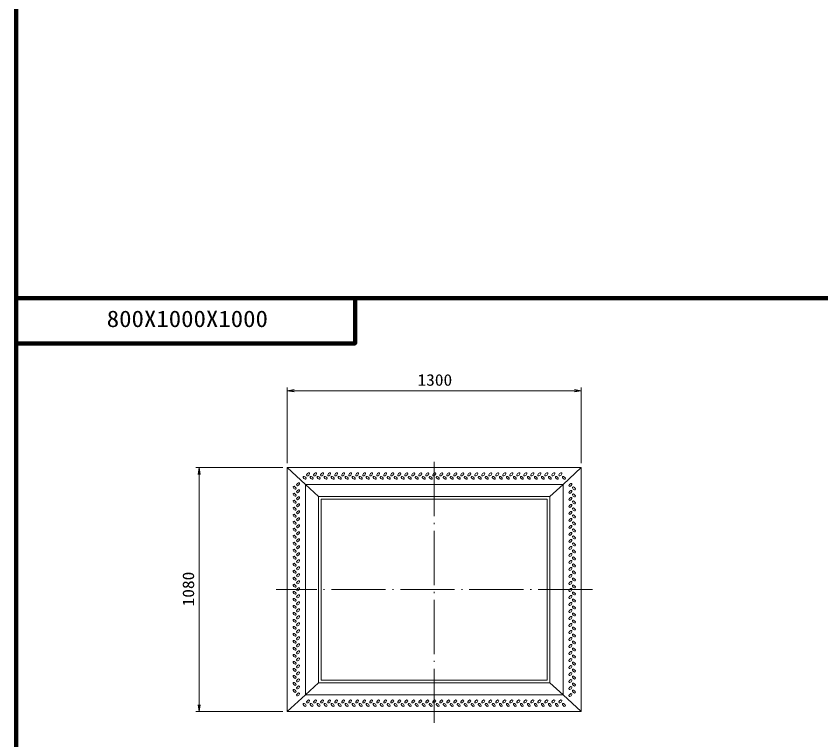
# Model space of a CAD drawing. Units: millimetres, scale not verified. Extents: x -8410 to 41710, y -74801 to 5940.
# Drawn here: x 8410 to 11971, y -65645 to -62442 of the extents above; entities that cross this region are included whole.
import ezdxf
from ezdxf.enums import TextEntityAlignment as Align

# ---------------------------------------------------------------- set-up
doc = ezdxf.new("R2010")
doc.units = ezdxf.units.MM
doc.header["$LTSCALE"] = 20
doc.linetypes.add('LONG_DASHED_DOTTED', pattern=[15.25, 12, -1.5, 0.25, -1.5])
for name, color, linetype, lineweight in [('0-0_グループ[0](0)-D-BMK(0)', 2, 'LONG_DASHED_DOTTED', 13), ('0-1_グループ[0](0)-D-STR(1)', 1, 'Continuous', 13), ('0-2_グループ[0](0)-D-STR-DIM(2)', 7, 'Continuous', 13), ('0-5_グループ[0](0)-D-TTL(5)', 2, 'Continuous', 140)]:
    doc.layers.add(name, color=color, linetype=linetype, lineweight=lineweight)
doc.layers.add('0-6_グループ[0](0)-D-TTL-TXT(6)', color=7, linetype='Continuous')
doc.styles.add('ＭＳ ゴシック', font='')
doc.styles.get('ＭＳ ゴシック').set_extended_font_data('MS Gothic')

msp = doc.modelspace()

# ---------------------------------------------------------------- linework, layer by layer
at = {"layer": '0-0_グループ[0](0)-D-BMK(0)'}
for p, q in [((10260, -65570), (10260, -64390)), ((10960, -64980), (9560, -64980))]:
    msp.add_line(p, q, dxfattribs=at)
at = {"layer": '0-1_グループ[0](0)-D-STR(1)'}
for p, q in [((9610, -64440), (10910, -64440)), ((9610, -65520), (9610, -64440)), ((10910, -64440), (10910, -65520)), ((9690, -64515), (10830, -64515)), ((9690, -65445), (9690, -64515)), ((10830, -64515), (10830, -65445)), ((9748, -64568), (10772, -64568)), ((9748, -65392), (9748, -64568)), ((9760, -64580), (10760, -64580)), ((9760, -65380), (9760, -64580)), ((10760, -64580), (10760, -65380)), ((10772, -64568), (10772, -65392)), ((10772, -65392), (9748, -65392)), ((10760, -65380), (9760, -65380)), ((10830, -65445), (9690, -65445)), ((10910, -65520), (9610, -65520))]:
    msp.add_line(p, q, dxfattribs=at)
for points in [[(9610, -64440), (9690, -64515), (9748, -64568)], [(10910, -64440), (10830, -64515), (10772, -64568)], [(9610, -65520), (9690, -65445), (9748, -65392)], [(10910, -65520), (10830, -65445), (10772, -65392)]]:
    msp.add_lwpolyline(points, dxfattribs=at)
for centre, major_axis in [((9686.5, -64485.25), (6.01, -6.01)), ((9702, -64469.75), (-6.01, -6.01)), ((9717.5, -64485.25), (6.01, -6.01)), ((9733, -64469.75), (-6.01, -6.01)), ((9748.5, -64485.25), (6.01, -6.01)), ((9764, -64469.75), (-6.01, -6.01)), ((9779.5, -64485.25), (6.01, -6.01)), ((9795, -64469.75), (-6.01, -6.01)), ((9810.5, -64485.25), (6.01, -6.01)), ((9826, -64469.75), (-6.01, -6.01)), ((9841.5, -64485.25), (6.01, -6.01)), ((9857, -64469.75), (-6.01, -6.01)), ((9872.5, -64485.25), (6.01, -6.01)), ((9888, -64469.75), (-6.01, -6.01)), ((9903.5, -64485.25), (6.01, -6.01)), ((9919, -64469.75), (-6.01, -6.01)), ((9934.5, -64485.25), (6.01, -6.01)), ((9950, -64469.75), (-6.01, -6.01)), ((9965.5, -64485.25), (6.01, -6.01)), ((9981, -64469.75), (-6.01, -6.01)), ((9996.5, -64485.25), (6.01, -6.01)), ((10012, -64469.75), (-6.01, -6.01)), ((10027.5, -64485.25), (6.01, -6.01)), ((10043, -64469.75), (-6.01, -6.01)), ((10058.5, -64485.25), (6.01, -6.01)), ((10074, -64469.75), (-6.01, -6.01)), ((10089.5, -64485.25), (6.01, -6.01)), ((10105, -64469.75), (-6.01, -6.01)), ((10120.5, -64485.25), (6.01, -6.01)), ((10136, -64469.75), (-6.01, -6.01)), ((10151.5, -64485.25), (6.01, -6.01)), ((10167, -64469.75), (-6.01, -6.01)), ((10182.5, -64485.25), (6.01, -6.01)), ((10198, -64469.75), (-6.01, -6.01)), ((10213.5, -64485.25), (6.01, -6.01)), ((10229, -64469.75), (-6.01, -6.01)), ((10244.5, -64485.25), (6.01, -6.01)), ((10260, -64469.75), (-6.01, -6.01)), ((10275.5, -64485.25), (6.01, -6.01)), ((10291, -64469.75), (-6.01, -6.01)), ((10306.5, -64485.25), (6.01, -6.01)), ((10322, -64469.75), (-6.01, -6.01)), ((10337.5, -64485.25), (6.01, -6.01)), ((10353, -64469.75), (-6.01, -6.01)), ((10368.5, -64485.25), (6.01, -6.01)), ((10384, -64469.75), (-6.01, -6.01)), ((10399.5, -64485.25), (6.01, -6.01)), ((10415, -64469.75), (-6.01, -6.01)), ((10430.5, -64485.25), (6.01, -6.01)), ((10446, -64469.75), (-6.01, -6.01)), ((10461.5, -64485.25), (6.01, -6.01)), ((10477, -64469.75), (-6.01, -6.01)), ((10492.5, -64485.25), (6.01, -6.01)), ((10508, -64469.75), (-6.01, -6.01)), ((10523.5, -64485.25), (6.01, -6.01)), ((10539, -64469.75), (-6.01, -6.01)), ((10554.5, -64485.25), (6.01, -6.01)), ((10570, -64469.75), (-6.01, -6.01)), ((10585.5, -64485.25), (6.01, -6.01)), ((10601, -64469.75), (-6.01, -6.01)), ((10616.5, -64485.25), (6.01, -6.01)), ((10632, -64469.75), (-6.01, -6.01)), ((10647.5, -64485.25), (6.01, -6.01)), ((10663, -64469.75), (-6.01, -6.01)), ((10678.5, -64485.25), (6.01, -6.01)), ((10694, -64469.75), (-6.01, -6.01)), ((10709.5, -64485.25), (6.01, -6.01)), ((10725, -64469.75), (-6.01, -6.01)), ((10740.5, -64485.25), (6.01, -6.01)), ((10756, -64469.75), (-6.01, -6.01)), ((10771.5, -64485.25), (6.01, -6.01)), ((10787, -64469.75), (-6.01, -6.01)), ((10802.5, -64485.25), (6.01, -6.01)), ((10818, -64469.75), (-6.01, -6.01)), ((10833.5, -64485.25), (6.01, -6.01)), ((9657.53, -64513.5), (6.01, 6.01)), ((10862.36, -64516.39), (-6.01, -6.01)), ((9642.03, -64529), (6.01, -6.01)), ((9642.03, -64560), (6.01, -6.01)), ((9657.53, -64544.5), (6.01, 6.01)), ((10862.39, -64547.43), (-6.01, -6.01)), ((10877.86, -64531.89), (-6.01, 6.01)), ((10877.89, -64562.93), (-6.01, 6.01)), ((9642.03, -64591), (6.01, -6.01)), ((9657.53, -64575.5), (6.01, 6.01)), ((10862.39, -64578.43), (-6.01, -6.01)), ((10877.89, -64593.93), (-6.01, 6.01)), ((9642.03, -64622), (6.01, -6.01)), ((9657.53, -64606.5), (6.01, 6.01)), ((10862.39, -64609.43), (-6.01, -6.01)), ((10877.89, -64624.93), (-6.01, 6.01)), ((9642.03, -64653), (6.01, -6.01)), ((9657.53, -64637.5), (6.01, 6.01)), ((9657.53, -64668.5), (6.01, 6.01)), ((10862.43, -64640.46), (-6.01, -6.01)), ((10877.93, -64655.96), (-6.01, 6.01)), ((9642.03, -64684), (6.01, -6.01)), ((9657.53, -64699.5), (6.01, 6.01)), ((10862.43, -64671.46), (-6.01, -6.01)), ((10862.43, -64702.46), (-6.01, -6.01)), ((10877.93, -64686.96), (-6.01, 6.01)), ((9642.03, -64715), (6.01, -6.01)), ((9657.53, -64730.5), (6.01, 6.01)), ((10862.47, -64733.5), (-6.01, -6.01)), ((10877.93, -64717.96), (-6.01, 6.01)), ((9642.03, -64746), (6.01, -6.01)), ((9657.53, -64761.5), (6.01, 6.01)), ((10862.47, -64764.5), (-6.01, -6.01)), ((10877.97, -64749), (-6.01, 6.01)), ((9642.03, -64777), (6.01, -6.01)), ((9642.03, -64808), (6.01, -6.01)), ((9657.53, -64792.5), (6.01, 6.01)), ((10862.47, -64795.5), (-6.01, -6.01)), ((10877.97, -64780), (-6.01, 6.01)), ((10877.97, -64811), (-6.01, 6.01)), ((9642.03, -64839), (6.01, -6.01)), ((9657.53, -64823.5), (6.01, 6.01)), ((10862.47, -64826.5), (-6.01, -6.01)), ((10877.97, -64842), (-6.01, 6.01)), ((9642.03, -64870), (6.01, -6.01)), ((9657.53, -64854.5), (6.01, 6.01)), ((10862.47, -64857.5), (-6.01, -6.01)), ((10877.97, -64873), (-6.01, 6.01)), ((9642.03, -64901), (6.01, -6.01)), ((9657.53, -64885.5), (6.01, 6.01)), ((9657.53, -64916.5), (6.01, 6.01)), ((10862.47, -64888.5), (-6.01, -6.01)), ((10877.97, -64904), (-6.01, 6.01)), ((9642.03, -64932), (6.01, -6.01)), ((9657.53, -64947.5), (6.01, 6.01)), ((10862.47, -64919.5), (-6.01, -6.01)), ((10862.47, -64950.5), (-6.01, -6.01)), ((10877.97, -64935), (-6.01, 6.01)), ((9642.03, -64963), (6.01, -6.01)), ((9657.53, -64978.5), (6.01, 6.01)), ((10862.47, -64981.5), (-6.01, -6.01)), ((10877.97, -64966), (-6.01, 6.01)), ((9642.03, -64994), (6.01, -6.01)), ((9642.03, -65025), (6.01, -6.01)), ((9657.53, -65009.5), (6.01, 6.01)), ((10862.47, -65012.5), (-6.01, -6.01)), ((10877.97, -64997), (-6.01, 6.01)), ((9642.03, -65056), (6.01, -6.01)), ((9657.53, -65040.5), (6.01, 6.01)), ((10862.47, -65043.5), (-6.01, -6.01)), ((10877.97, -65028), (-6.01, 6.01)), ((10877.97, -65059), (-6.01, 6.01)), ((9642.03, -65087), (6.01, -6.01)), ((9657.53, -65071.5), (6.01, 6.01)), ((10862.47, -65074.5), (-6.01, -6.01)), ((10877.97, -65090), (-6.01, 6.01)), ((9642.03, -65118), (6.01, -6.01)), ((9657.53, -65102.5), (6.01, 6.01)), ((10862.47, -65105.5), (-6.01, -6.01)), ((10877.97, -65121), (-6.01, 6.01)), ((9642.03, -65149), (6.01, -6.01)), ((9657.53, -65133.5), (6.01, 6.01)), ((9657.53, -65164.5), (6.01, 6.01)), ((10862.47, -65136.5), (-6.01, -6.01)), ((10862.47, -65167.5), (-6.01, -6.01)), ((10877.97, -65152), (-6.01, 6.01)), ((9642.03, -65180), (6.01, -6.01)), ((9657.53, -65195.5), (6.01, 6.01)), ((10862.47, -65198.5), (-6.01, -6.01)), ((10877.97, -65183), (-6.01, 6.01)), ((9642.03, -65211), (6.01, -6.01)), ((9657.53, -65226.5), (6.01, 6.01)), ((10862.47, -65229.5), (-6.01, -6.01)), ((10877.97, -65214), (-6.01, 6.01)), ((9642.07, -65242.04), (6.01, -6.01)), ((9642.07, -65273.04), (6.01, -6.01)), ((9657.57, -65257.54), (6.01, 6.01)), ((10862.47, -65260.5), (-6.01, -6.01)), ((10877.97, -65245), (-6.01, 6.01)), ((9642.07, -65304.04), (6.01, -6.01)), ((9657.57, -65288.54), (6.01, 6.01)), ((10862.47, -65291.5), (-6.01, -6.01)), ((10877.97, -65276), (-6.01, 6.01)), ((10877.97, -65307), (-6.01, 6.01)), ((9642.11, -65335.07), (6.01, -6.01)), ((9657.57, -65319.54), (6.01, 6.01)), ((10862.47, -65322.5), (-6.01, -6.01)), ((10877.97, -65338), (-6.01, 6.01)), ((9642.11, -65366.07), (6.01, -6.01)), ((9657.61, -65350.57), (6.01, 6.01)), ((9657.61, -65381.57), (6.01, 6.01)), ((10862.47, -65353.5), (-6.01, -6.01)), ((10877.97, -65369), (-6.01, 6.01)), ((9642.11, -65397.07), (6.01, -6.01)), ((9657.61, -65412.57), (6.01, 6.01)), ((10862.47, -65384.5), (-6.01, -6.01)), ((10862.47, -65415.5), (-6.01, -6.01)), ((10877.97, -65400), (-6.01, 6.01)), ((9642.14, -65428.11), (6.01, -6.01)), ((9657.64, -65443.61), (6.01, 6.01)), ((10862.47, -65446.5), (-6.01, -6.01)), ((10877.97, -65431), (-6.01, 6.01)), ((9702, -65474.75), (-6.01, -6.01)), ((9733, -65474.75), (-6.01, -6.01)), ((9764, -65474.75), (-6.01, -6.01)), ((9795, -65474.75), (-6.01, -6.01)), ((9826, -65474.75), (-6.01, -6.01)), ((9857, -65474.75), (-6.01, -6.01)), ((9888, -65474.75), (-6.01, -6.01)), ((9919, -65474.75), (-6.01, -6.01)), ((9950, -65474.75), (-6.01, -6.01)), ((9981, -65474.75), (-6.01, -6.01)), ((10012, -65474.75), (-6.01, -6.01)), ((10043, -65474.75), (-6.01, -6.01)), ((10074, -65474.75), (-6.01, -6.01)), ((10105, -65474.75), (-6.01, -6.01)), ((10136, -65474.75), (-6.01, -6.01)), ((10167, -65474.75), (-6.01, -6.01)), ((10198, -65474.75), (-6.01, -6.01)), ((10229, -65474.75), (-6.01, -6.01)), ((10260, -65474.75), (-6.01, -6.01)), ((10291, -65474.75), (-6.01, -6.01)), ((10322, -65474.75), (-6.01, -6.01)), ((10353, -65474.75), (-6.01, -6.01)), ((10384, -65474.75), (-6.01, -6.01)), ((10415, -65474.75), (-6.01, -6.01)), ((10446, -65474.75), (-6.01, -6.01)), ((10477, -65474.75), (-6.01, -6.01)), ((10508, -65474.75), (-6.01, -6.01)), ((10539, -65474.75), (-6.01, -6.01)), ((10570, -65474.75), (-6.01, -6.01)), ((10601, -65474.75), (-6.01, -6.01)), ((10632, -65474.75), (-6.01, -6.01)), ((10663, -65474.75), (-6.01, -6.01)), ((10694, -65474.75), (-6.01, -6.01)), ((10725, -65474.75), (-6.01, -6.01)), ((10756, -65474.75), (-6.01, -6.01)), ((10787, -65474.75), (-6.01, -6.01)), ((10818, -65474.75), (-6.01, -6.01)), ((9686.5, -65490.25), (6.01, -6.01)), ((9717.5, -65490.25), (6.01, -6.01)), ((9748.5, -65490.25), (6.01, -6.01)), ((9779.5, -65490.25), (6.01, -6.01)), ((9810.5, -65490.25), (6.01, -6.01)), ((9841.5, -65490.25), (6.01, -6.01)), ((9872.5, -65490.25), (6.01, -6.01)), ((9903.5, -65490.25), (6.01, -6.01)), ((9934.5, -65490.25), (6.01, -6.01)), ((9965.5, -65490.25), (6.01, -6.01)), ((9996.5, -65490.25), (6.01, -6.01)), ((10027.5, -65490.25), (6.01, -6.01)), ((10058.5, -65490.25), (6.01, -6.01)), ((10089.5, -65490.25), (6.01, -6.01)), ((10120.5, -65490.25), (6.01, -6.01)), ((10151.5, -65490.25), (6.01, -6.01)), ((10182.5, -65490.25), (6.01, -6.01)), ((10213.5, -65490.25), (6.01, -6.01)), ((10244.5, -65490.25), (6.01, -6.01)), ((10275.5, -65490.25), (6.01, -6.01)), ((10306.5, -65490.25), (6.01, -6.01)), ((10337.5, -65490.25), (6.01, -6.01)), ((10368.5, -65490.25), (6.01, -6.01)), ((10399.5, -65490.25), (6.01, -6.01)), ((10430.5, -65490.25), (6.01, -6.01)), ((10461.5, -65490.25), (6.01, -6.01)), ((10492.5, -65490.25), (6.01, -6.01)), ((10523.5, -65490.25), (6.01, -6.01)), ((10554.5, -65490.25), (6.01, -6.01)), ((10585.5, -65490.25), (6.01, -6.01)), ((10616.5, -65490.25), (6.01, -6.01)), ((10647.5, -65490.25), (6.01, -6.01)), ((10678.5, -65490.25), (6.01, -6.01)), ((10709.5, -65490.25), (6.01, -6.01)), ((10740.5, -65490.25), (6.01, -6.01)), ((10771.5, -65490.25), (6.01, -6.01)), ((10802.5, -65490.25), (6.01, -6.01)), ((10833.5, -65490.25), (6.01, -6.01))]:
    msp.add_ellipse(centre, major_axis=major_axis, ratio=0.529412, dxfattribs=at)
at = {"layer": '0-2_グループ[0](0)-D-STR-DIM(2)'}
for p, q in [((9610, -64420), (9610, -64085)), ((10910, -64420), (10910, -64085)), ((9610, -64100), (10910, -64100)), ((9590, -64440), (9205, -64440)), ((9220, -65520), (9220, -64440)), ((9590, -65520), (9205, -65520))]:
    msp.add_line(p, q, dxfattribs=at)
for points in [[(9640, -64095), (9610, -64100), (9640, -64105)], [(10880, -64105), (10910, -64100), (10880, -64095)], [(9225, -64470), (9220, -64440), (9215, -64470)], [(9215, -65490), (9220, -65520), (9225, -65490)]]:
    msp.add_lwpolyline(points, dxfattribs=at)
at = {"layer": '0-5_グループ[0](0)-D-TTL(5)'}
for p, q in [((8410, -74801.43), (8410, -47940)), ((8410, -63690), (34310, -63690)), ((8410, -63690), (34310, -63690))]:
    msp.add_line(p, q, dxfattribs=at)
msp.add_lwpolyline([(8410, -63890), (9910, -63890), (9910, -63690)], dxfattribs=at)

# ---------------------------------------------------------------- texts
at = {"layer": '0-2_グループ[0](0)-D-STR-DIM(2)', "style": 'ＭＳ ゴシック', "width": 1.1}
msp.add_text('1300', height=51.32, dxfattribs=at).set_placement((10185.8, -64093), align=Align.BOTTOM_LEFT)
msp.add_text('1080', height=51.32, rotation=90, dxfattribs=at).set_placement((9213, -65054.2), align=Align.BOTTOM_LEFT)
at = {"layer": '0-6_グループ[0](0)-D-TTL-TXT(6)', "style": 'ＭＳ ゴシック', "width": 1.1}
msp.add_text('800X1000X1000', height=73.31, dxfattribs=at).set_placement((8811, -63840), align=Align.BOTTOM_LEFT)

doc.saveas('drawing.dxf')
